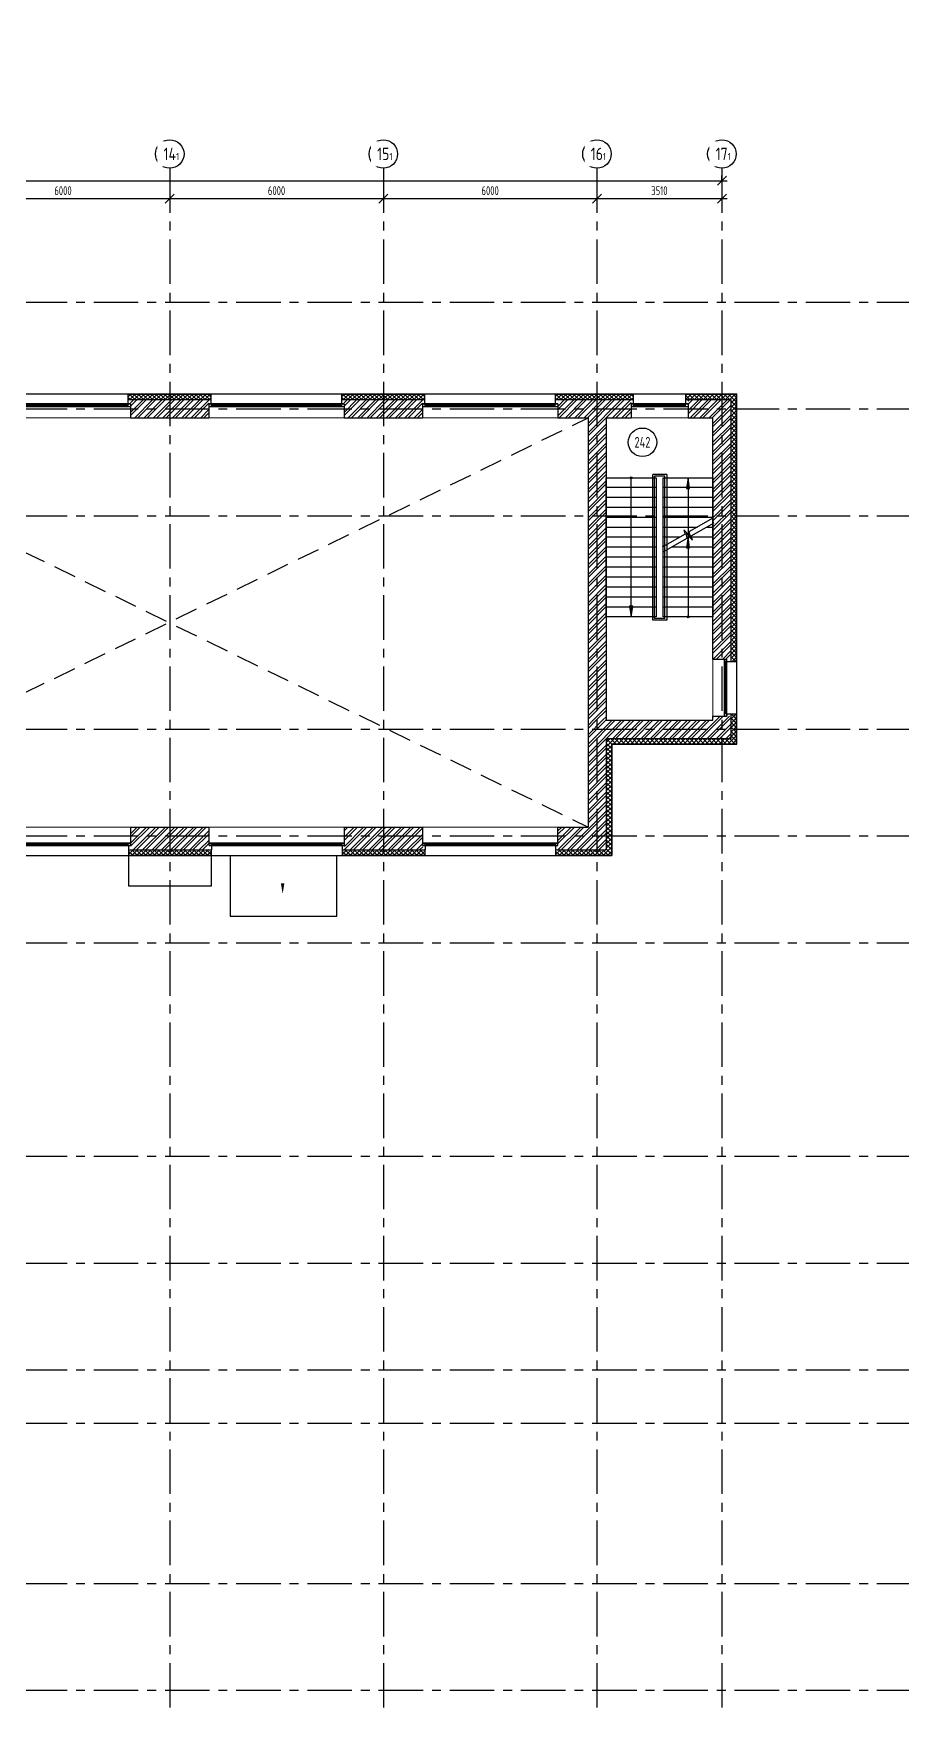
# Model space of a CAD drawing. Header units: millimetres. Extents: x -9318 to 9016603, y 0 to 838141.
# Drawn here: x 101573 to 125958, y 307548 to 354557 of the extents above; entities that cross this region are included whole.
import ezdxf
from ezdxf import colors
from ezdxf.entities.mleader import LeaderData, LeaderLine
from ezdxf.enums import TextEntityAlignment as Align
from ezdxf.math import Vec2, Vec3

# ---------------------------------------------------------------- set-up
doc = ezdxf.new("R2010")
doc.units = ezdxf.units.MM
doc.linetypes.add('CENTER', pattern=[2, 1.25, -0.25, 0.25, -0.25])
doc.linetypes.add('DASHED', pattern=[19.05, 12.7, -6.35])
doc.layers.get('Defpoints').update_dxf_attribs({"color": 8})
for name, color, linetype, lineweight in [('АР_Навесной фасад', 5, 'Continuous', 5), ('АР_Номер помещения', 1, 'Continuous', 25), ('АР_Сущ Несущая стена', 202, 'Continuous', 30)]:
    doc.layers.add(name, color=color, linetype=linetype, lineweight=lineweight)
doc.layers.add('АР_новое окно', color=160, linetype='Continuous')
doc.styles.add('ISOCPEUR', font='isocpeur.ttf', dxfattribs={"width": 0.7})
doc.styles.add('ГОСТ 2.304', font='isocpeur.ttf', dxfattribs={"width": 0.7})
doc.dimstyles.new('СПДС', dxfattribs={"dimscale": 100, "dimtxt": 2.5, "dimasz": 2.5, "dimexe": 1.5, "dimexo": 0, "dimgap": 1, "dimtad": 1, "dimdec": 0, "dimrnd": 1, "dimtxsty": 'ГОСТ 2.304', "dimblk": 'OBLIQUE', "dimcen": 2.5, "dimdle": 1.5, "dimadec": 0, "dimazin": 2, "dimtfac": 0.75, "dimtdec": 0, "dimtmove": 1, "dimatfit": 3, "dimfxl": 1, "dimtolj": 1, "dimarcsym": 1})
pattern_1 = [(45, (-887977.62, 380834.13), (-132.58252, 132.58252), []), (45, (-887889.23, 380834.13), (-132.58252, 132.58252), [])]

# ---------------------------------------------------------------- blocks, each defined once
blk = doc.blocks.new('*U936')
h = blk.add_hatch(color=8)
h.dxf.hatch_style = 1
edge = h.paths.add_edge_path()
edge.add_arc((0, 0), 27.6, 359.64, 719.64)
h = blk.add_hatch(color=8)
h.dxf.hatch_style = 1
h.paths.add_polyline_path([(1940, -44), (1940, 44), (2240, 0)])
at = {"color": 8}
blk.add_line((2240, 0), (0, 0), dxfattribs=at)
blk.add_lwpolyline([(1940, 44), (1940, -44), (2240, 0), (1940, 44)], dxfattribs=at)
blk.add_circle((0, 0), 27.6, dxfattribs=at)
blk = doc.blocks.new('*U937')
h = blk.add_hatch(color=8)
h.dxf.hatch_style = 1
edge = h.paths.add_edge_path()
edge.add_arc((0, 0), 27.6, 359.64, 719.64)
h = blk.add_hatch(color=8)
h.dxf.hatch_style = 1
h.paths.add_polyline_path([(3600, -44), (3600, 44), (3900, 0)])
at = {"color": 8}
blk.add_line((3900, 0), (0, 0), dxfattribs=at)
blk.add_lwpolyline([(3600, 44), (3600, -44), (3900, 0), (3600, 44)], dxfattribs=at)
blk.add_circle((0, 0), 27.6, dxfattribs=at)
blk = doc.blocks.new('*U17')
at = {"layer": 'АР_новое окно', "color": 8, "lineweight": 20}
for p, q in [((0, 3800), (-70, 3800)), ((0, 0), (-70, 0))]:
    blk.add_line(p, q, dxfattribs=at)
at = {"layer": 'АР_новое окно', "color": 8}
for p, q in [((-70, 3800), (-70, 0)), ((-70, 0), (-70, 3800)), ((0, 3800), (0, 0)), ((0, 3730), (-70, 3730)), ((-35, 3730), (-35, 70)), ((0, 70), (-70, 70))]:
    blk.add_line(p, q, dxfattribs=at)
blk = doc.blocks.new('*U800')
at = {"layer": 'АР_новое окно', "color": 8, "lineweight": 20}
for p, q in [((0, 1600), (-70, 1600)), ((0, 0), (-70, 0))]:
    blk.add_line(p, q, dxfattribs=at)
at = {"layer": 'АР_новое окно', "color": 8}
for p, q in [((-70, 1600), (-70, 0)), ((-70, 0), (-70, 1600)), ((0, 1530), (-70, 1530)), ((-35, 1530), (-35, 70)), ((0, 1600), (0, 0)), ((0, 70), (-70, 70))]:
    blk.add_line(p, q, dxfattribs=at)
blk = doc.blocks.new('блок новое окно')
at = {"layer": 'АР_Навесной фасад', "color": 8, "ltscale": 100}
for points in [[(65, -640), (65, -800)], [(3735, -640), (3735, -800)]]:
    blk.add_lwpolyline(points, dxfattribs=at)
at = {"layer": 'АР_новое окно', "color": 8, "ltscale": 100}
blk.add_lwpolyline([(65, -800), (3735, -800)], dxfattribs=at)
at = {"layer": 'АР_Сущ Несущая стена', "color": 8, "lineweight": 15, "ltscale": 100}
for p, q in [((3800, 0), (0, 0)), ((3735, -521), (0, -521))]:
    blk.add_line(p, q, dxfattribs=at)
at = {"layer": 'АР_Сущ Несущая стена', "color": 8, "ltscale": 100}
for p, q in [((0, -521), (0, 0)), ((3800, -521), (3800, 0)), ((65, -521), (0, -521)), ((65, -521), (65, -640)), ((3800, -521), (3735, -521)), ((3735, -521), (3735, -640))]:
    blk.add_line(p, q, dxfattribs=at)
at = {"color": 8, "ltscale": 100, "xscale": -1, "rotation": 90}
blk.add_blockref('*U17', (3800, -521), dxfattribs=at)
blk = doc.blocks.new('_Oblique')
at = {"color": 8, "linetype": 'ByBlock', "lineweight": -2}
blk.add_line((-0.5, -0.5), (0.5, 0.5), dxfattribs=at)
blk = doc.blocks.new('*D1327')
at = {"color": 8, "lineweight": -2, "ltscale": 100, "transparency": 16777216}
for p, q in [((99402, 350451), (99402, 349765)), ((105402, 350488), (105402, 349765)), ((99252, 349915), (105552, 349915))]:
    blk.add_line(p, q, dxfattribs=at)
at = {"layer": 'Defpoints', "color": 0, "ltscale": 100, "transparency": 16777216}
for p in [(99402, 350451), (105402, 350488), (105402, 349915)]:
    blk.add_point(p, dxfattribs=at)
at = {"color": 8, "lineweight": -2, "ltscale": 100, "transparency": 16777216, "xscale": 250, "yscale": 250, "zscale": 250, "rotation": 180}
blk.add_blockref('_Oblique', (99402, 349915), dxfattribs=at)
at = {"color": 8, "lineweight": -2, "ltscale": 100, "transparency": 16777216, "xscale": 250, "yscale": 250, "zscale": 250}
blk.add_blockref('_Oblique', (105402, 349915), dxfattribs=at)
at = {"color": 8, "ltscale": 100, "transparency": 16777216, "insert": (102402, 350140), "char_height": 250, "attachment_point": 5, "style": 'ГОСТ 2.304'}
blk.add_mtext('\\A1;6000', dxfattribs=at)
blk = doc.blocks.new('*D1328')
at = {"color": 8, "lineweight": -2, "ltscale": 100, "transparency": 16777216}
for p, q in [((105402, 350488), (105402, 349765)), ((111402, 350417), (111402, 349765)), ((105252, 349915), (111552, 349915))]:
    blk.add_line(p, q, dxfattribs=at)
at = {"layer": 'Defpoints', "color": 0, "ltscale": 100, "transparency": 16777216}
for p in [(105402, 350488), (111402, 350417), (111402, 349915)]:
    blk.add_point(p, dxfattribs=at)
at = {"color": 8, "lineweight": -2, "ltscale": 100, "transparency": 16777216, "xscale": 250, "yscale": 250, "zscale": 250, "rotation": 180}
blk.add_blockref('_Oblique', (105402, 349915), dxfattribs=at)
at = {"color": 8, "lineweight": -2, "ltscale": 100, "transparency": 16777216, "xscale": 250, "yscale": 250, "zscale": 250}
blk.add_blockref('_Oblique', (111402, 349915), dxfattribs=at)
at = {"color": 8, "ltscale": 100, "transparency": 16777216, "insert": (108402, 350140), "char_height": 250, "attachment_point": 5, "style": 'ГОСТ 2.304'}
blk.add_mtext('\\A1;6000', dxfattribs=at)
blk = doc.blocks.new('*D1329')
at = {"color": 8, "lineweight": -2, "ltscale": 100, "transparency": 16777216}
for p, q in [((111402, 350417), (111402, 349765)), ((117402, 350416), (117402, 349765)), ((111252, 349915), (117552, 349915))]:
    blk.add_line(p, q, dxfattribs=at)
at = {"layer": 'Defpoints', "color": 0, "ltscale": 100, "transparency": 16777216}
for p in [(111402, 350417), (117402, 350416), (117402, 349915)]:
    blk.add_point(p, dxfattribs=at)
at = {"color": 8, "lineweight": -2, "ltscale": 100, "transparency": 16777216, "xscale": 250, "yscale": 250, "zscale": 250, "rotation": 180}
blk.add_blockref('_Oblique', (111402, 349915), dxfattribs=at)
at = {"color": 8, "lineweight": -2, "ltscale": 100, "transparency": 16777216, "xscale": 250, "yscale": 250, "zscale": 250}
blk.add_blockref('_Oblique', (117402, 349915), dxfattribs=at)
at = {"color": 8, "ltscale": 100, "transparency": 16777216, "insert": (114402, 350140), "char_height": 250, "attachment_point": 5, "style": 'ГОСТ 2.304'}
blk.add_mtext('\\A1;6000', dxfattribs=at)
blk = doc.blocks.new('*D1330')
at = {"color": 8, "lineweight": -2, "ltscale": 100, "transparency": 16777216}
for p, q in [((117402, 350416), (117402, 349765)), ((120912, 350453), (120912, 349765)), ((117252, 349915), (121062, 349915))]:
    blk.add_line(p, q, dxfattribs=at)
at = {"layer": 'Defpoints', "color": 0, "ltscale": 100, "transparency": 16777216}
for p in [(117402, 350416), (120912, 350453), (120912, 349915)]:
    blk.add_point(p, dxfattribs=at)
at = {"color": 8, "lineweight": -2, "ltscale": 100, "transparency": 16777216, "xscale": 250, "yscale": 250, "zscale": 250, "rotation": 180}
blk.add_blockref('_Oblique', (117402, 349915), dxfattribs=at)
at = {"color": 8, "lineweight": -2, "ltscale": 100, "transparency": 16777216, "xscale": 250, "yscale": 250, "zscale": 250}
blk.add_blockref('_Oblique', (120912, 349915), dxfattribs=at)
at = {"color": 8, "ltscale": 100, "transparency": 16777216, "insert": (119157, 350140), "char_height": 250, "attachment_point": 5, "style": 'ГОСТ 2.304'}
blk.add_mtext('\\A1;3510', dxfattribs=at)
blk = doc.blocks.new('*D1332')
at = {"color": 8, "lineweight": -2, "ltscale": 100, "transparency": 16777216}
for p, q in [((57252, 350420), (121062, 350420)), ((57402, 350420), (57402, 350570)), ((120912, 350420), (120912, 350570))]:
    blk.add_line(p, q, dxfattribs=at)
at = {"layer": 'Defpoints', "color": 0, "ltscale": 100, "transparency": 16777216}
for p in [(57402, 350420), (120912, 350420), (120912, 350420)]:
    blk.add_point(p, dxfattribs=at)
at = {"color": 8, "lineweight": -2, "ltscale": 100, "transparency": 16777216, "xscale": 250, "yscale": 250, "zscale": 250, "rotation": 180}
blk.add_blockref('_Oblique', (57402, 350420), dxfattribs=at)
at = {"color": 8, "lineweight": -2, "ltscale": 100, "transparency": 16777216, "xscale": 250, "yscale": 250, "zscale": 250}
blk.add_blockref('_Oblique', (120912, 350420), dxfattribs=at)
at = {"color": 8, "ltscale": 100, "transparency": 16777216, "insert": (89157, 350645), "char_height": 250, "attachment_point": 5, "style": 'ГОСТ 2.304'}
blk.add_mtext('\\A1;63510', dxfattribs=at)
blk = doc.blocks.new('*U1093')
at = {"layer": 'АР_новое окно', "color": 8, "lineweight": 20}
for p, q in [((0, 1600), (-70, 1600)), ((0, 0), (-70, 0))]:
    blk.add_line(p, q, dxfattribs=at)
at = {"layer": 'АР_новое окно', "color": 8}
for p, q in [((-70, 1600), (-70, 0)), ((-70, 0), (-70, 1600)), ((0, 1530), (-70, 1530)), ((-35, 1530), (-35, 70)), ((0, 1600), (0, 0)), ((0, 70), (-70, 70))]:
    blk.add_line(p, q, dxfattribs=at)
blk = doc.blocks.new('*U1013')
at = {"layer": 'АР_Номер помещения', "color": 8}
blk.add_circle((-17026, 7845), 400, dxfattribs=at)
at = {"color": 8, "style": 'ISOCPEUR', "width": 0.7, "flags": 1}
blk.add_attdef('КАТЕГОРИЯ', (-499, -2092), '', height=250, dxfattribs=at)
at = {"layer": 'АР_Номер помещения', "color": 8, "style": 'ISOCPEUR', "width": 0.7}
blk.add_attdef('НОМЕР_ПОМЕЩЕНИЯ', text='', height=300, dxfattribs=at).set_placement((-17026, 7845), align=Align.MIDDLE_CENTER)
blk = doc.blocks.new('_DotSmall')
at = {"color": 8, "linetype": 'ByBlock', "const_width": 0.5}
blk.add_lwpolyline([(-0.0625, 0, 1), (0.0625, 0, 1)], format="xyb", close=True, dxfattribs=at)

msp = doc.modelspace()

# ---------------------------------------------------------------- hatches: boundary and pattern name
at = {"ltscale": 100}
h = msp.add_hatch(dxfattribs=at)
h.set_pattern_fill('ANSI37', color=256, scale=700)
h.set_pattern_definition([(45, (-871802.94, 380160.1), (-61.871843, 61.871843), []), (135, (-871802.94, 380160.1), (-61.871843, -61.871843), [])])
h.paths.add_polyline_path([(106567.03, 344267.96), (104237.03, 344267.96), (104237.03, 344417.96), (106567.03, 344417.96)])
h = msp.add_hatch(dxfattribs=at)
h.set_pattern_fill('ANSI32', color=256, scale=500)
h.set_pattern_definition([(45, (-893977.62, 380834.13), (-132.58252, 132.58252), []), (45, (-893889.23, 380834.13), (-132.58252, 132.58252), [])])
h.paths.add_polyline_path([(106502.03, 344267.96), (104302.03, 344267.96), (104302.03, 343757.96), (106502.03, 343757.96)])
h = msp.add_hatch(dxfattribs=at)
h.set_pattern_fill('ANSI37', color=256, scale=700)
h.set_pattern_definition([(45, (-865802.94, 380160.1), (-61.871843, 61.871843), []), (135, (-865802.94, 380160.1), (-61.871843, -61.871843), [])])
h.paths.add_polyline_path([(112567.03, 344267.96), (110237.03, 344267.96), (110237.03, 344417.96), (112567.03, 344417.96)])
h = msp.add_hatch(dxfattribs=at)
h.set_pattern_fill('ANSI32', color=256, scale=500)
h.set_pattern_definition(pattern_1)
h.paths.add_polyline_path([(112502.03, 344267.96), (110302.03, 344267.96), (110302.03, 343757.96), (112502.03, 343757.96)])
h = msp.add_hatch(dxfattribs=at)
h.set_pattern_fill('ANSI37', color=256, scale=700)
h.set_pattern_definition([(45, (-859942.94, 380160.1), (-61.871843, 61.871843), []), (135, (-859942.94, 380160.1), (-61.871843, -61.871843), [])])
h.paths.add_polyline_path([(118427.03, 344267.96), (116237.03, 344267.96), (116237.03, 344417.96), (118427.03, 344417.96)])
h = msp.add_hatch(dxfattribs=at)
h.set_pattern_fill('ANSI32', color=256, scale=500)
h.set_pattern_definition(pattern_1)
h.paths.add_polyline_path([(118362.03, 344267.96), (116302.03, 344267.96), (116302.03, 343757.96), (117152.03, 343757.96), (117152.03, 335257.96), (117662.03, 335257.96), (117662.03, 343757.45), (118362.03, 343757.96)])
h = msp.add_hatch(dxfattribs=at)
h.set_pattern_fill('ANSI37', color=256, scale=700, angle=90)
h.set_pattern_definition([(135, (72499.89, -639127.015), (-61.871843, -61.871843), []), (225, (72499.89, -639127.015), (61.871843, -61.871843), [])])
h.paths.add_polyline_path([(121172.03, 344267.96), (121172.03, 336912.96), (121322.03, 336912.96), (121322.03, 344417.96), (119897.03, 344417.96), (119897.03, 344267.96)])
h = msp.add_hatch(dxfattribs=at)
h.set_pattern_fill('ANSI32', color=256, scale=500)
h.set_pattern_definition([(45, (-884467.62, 380834.13), (-132.58252, 132.58252), []), (45, (-884379.23, 380834.13), (-132.58252, 132.58252), [])])
h.paths.add_polyline_path([(121172.03, 344267.96), (119962.03, 344267.96), (119962.03, 343757.96), (120662.03, 343757.96), (120662.03, 336977.96), (121172.03, 336977.96), (121172.03, 343757.45)])
h = msp.add_hatch(color=256)
h.dxf.hatch_style = 1
h.paths.add_polyline_path([(120006.3, 341768.63), (119917.77, 341768.63), (119962.03, 342068.63)])
h = msp.add_hatch(dxfattribs=at)
h.set_pattern_fill('ANSI37', color=256, scale=700)
h.set_pattern_definition([(45, (-859797.94, 380290.1), (-61.871843, 61.871843), []), (135, (-859797.94, 380290.1), (-61.871843, -61.871843), [])])
h.paths.add_polyline_path([(117662.03, 331617.96), (116242.03, 331617.96), (116242.03, 331467.96), (117812.03, 331467.96), (117812.03, 334597.96), (121322.03, 334597.96), (121322.03, 335442.96), (121172.03, 335442.96), (121172.03, 334747.96), (117662.03, 334747.96)])
h = msp.add_hatch(dxfattribs=at)
h.set_pattern_fill('ANSI32', color=256, scale=500)
h.set_pattern_definition(pattern_1)
h.paths.add_polyline_path([(117662.03, 334747.96), (121172.03, 334747.96), (121172.03, 335377.96), (120662.03, 335377.96), (120662.03, 335257.96), (117662.03, 335257.96), (117152.03, 335257.96), (117152.03, 332257.96), (116307.03, 332257.96), (116307.03, 331617.96), (117662.03, 331617.96)])
h = msp.add_hatch(dxfattribs=at)
h.set_pattern_fill('ANSI32', color=256, scale=500)
h.set_pattern_definition(pattern_1)
h.paths.add_polyline_path([(106507.03, 332257.96), (104307.03, 332257.96), (104307.03, 331617.96), (106507.03, 331617.96)])
h = msp.add_hatch(dxfattribs=at)
h.set_pattern_fill('ANSI32', color=256, scale=500)
h.set_pattern_definition(pattern_1)
h.paths.add_polyline_path([(112507.03, 332257.96), (110307.03, 332257.96), (110307.03, 331617.96), (112507.03, 331617.96)])
h = msp.add_hatch(dxfattribs=at)
h.set_pattern_fill('ANSI37', color=256, scale=700)
h.set_pattern_definition([(45, (-871797.94, 380290.1), (-61.871843, 61.871843), []), (135, (-871797.94, 380290.1), (-61.871843, -61.871843), [])])
h.paths.add_polyline_path([(106572.03, 331617.96), (104242.03, 331617.96), (104242.03, 331467.96), (106572.03, 331467.96)])
h = msp.add_hatch(dxfattribs=at)
h.set_pattern_fill('ANSI37', color=256, scale=700)
h.set_pattern_definition([(45, (-865797.94, 380290.1), (-61.871843, 61.871843), []), (135, (-865797.94, 380290.1), (-61.871843, -61.871843), [])])
h.paths.add_polyline_path([(112572.03, 331617.96), (110242.03, 331617.96), (110242.03, 331467.96), (112572.03, 331467.96)])

# ---------------------------------------------------------------- linework, layer by layer
at = {"linetype": 'CENTER', "ltscale": 1000}
for p, q in [((105402.03, 350770.43), (105402.03, 295038.08)), ((111402.03, 350770.43), (111402.03, 295038.08)), ((117402.03, 350770.43), (117402.03, 295038.08)), ((120912.03, 350770.43), (120912.03, 295038.08)), ((51268.34, 347007.96), (134446.74, 347007.96)), ((51268.34, 344007.96), (134446.74, 344007.96)), ((51268.34, 341007.96), (134446.74, 341007.96)), ((51268.34, 335007.96), (134446.74, 335007.96)), ((51268.34, 332007.96), (134446.74, 332007.96)), ((51268.34, 329007.96), (134446.74, 329007.96)), ((51268.34, 323007.96), (134446.74, 323007.96)), ((51268.34, 320007.96), (134446.74, 320007.96)), ((51268.34, 317007.96), (134446.74, 317007.96)), ((51268.34, 315507.96), (134446.74, 315507.96)), ((51268.34, 311007.96), (134446.74, 311007.96)), ((51268.34, 308007.96), (134446.74, 308007.96))]:
    msp.add_line(p, q, dxfattribs=at)
at = {"ltscale": 100}
for p, q in [((95679.38, 344427.96), (121332.03, 344427.96)), ((104237.03, 344417.96), (106567.03, 344417.96)), ((104237.03, 344267.96), (106567.03, 344267.96)), ((104237.03, 344149.04), (104237.03, 344267.96)), ((104237.03, 344149.04), (104302.03, 344149.04)), ((104302.03, 344149.04), (104302.03, 343757.96)), ((106502.03, 344149.04), (106502.03, 343757.96)), ((106502.03, 344149.04), (106567.03, 344149.04)), ((106567.03, 344149.04), (106567.03, 344267.96)), ((110237.03, 344417.96), (112567.03, 344417.96)), ((110237.03, 344267.96), (112567.03, 344267.96)), ((110237.03, 344149.04), (110237.03, 344267.96)), ((110237.03, 344149.04), (110302.03, 344149.04)), ((110302.03, 344149.04), (110302.03, 343757.96)), ((112502.03, 344149.04), (112502.03, 343757.96)), ((112502.03, 344149.04), (112567.03, 344149.04)), ((112567.03, 344149.04), (112567.03, 344267.96)), ((116237.03, 344417.96), (118427.03, 344417.96)), ((116237.03, 344267.96), (118427.03, 344267.96)), ((116237.03, 344149.04), (116237.03, 344267.96)), ((116237.03, 344149.04), (116302.03, 344149.04)), ((116302.03, 344149.04), (116302.03, 343757.96)), ((118362.03, 344149.04), (118362.03, 343757.96)), ((118427.03, 344149.04), (118362.03, 344149.04)), ((118427.03, 344149.04), (118427.03, 344267.96)), ((119897.03, 344417.96), (121322.03, 344417.96)), ((119897.03, 344267.96), (121172.03, 344267.96)), ((119897.03, 344149.04), (119897.03, 344267.96)), ((119962.03, 344149.04), (119897.03, 344149.04)), ((119962.03, 344149.04), (119962.03, 343757.96)), ((121172.03, 336912.96), (121172.03, 344267.96)), ((121322.03, 336912.96), (121322.03, 344417.96)), ((121332.03, 334587.96), (121332.03, 344427.96)), ((104302.03, 343757.96), (106502.03, 343757.96)), ((110302.03, 343757.96), (112502.03, 343757.96)), ((116302.03, 343757.96), (117152.03, 343757.96)), ((117152.03, 343757.96), (117152.03, 332257.96)), ((117662.03, 343757.96), (118362.03, 343757.96)), ((117662.03, 343757.96), (117662.03, 335257.96)), ((119962.03, 343757.96), (120662.03, 343757.96)), ((120662.03, 336977.96), (120662.03, 343757.96)), ((117662.03, 341808.63), (119062.03, 341808.63)), ((119262.03, 341808.63), (120662.03, 341808.63)), ((117662.03, 341528.63), (119062.03, 341528.63)), ((119262.03, 341528.63), (120662.03, 341528.63)), ((117662.03, 341248.63), (119062.03, 341248.63)), ((117662.03, 340968.63), (119062.03, 340968.63)), ((119262.03, 341248.63), (120662.03, 341248.63)), ((119262.03, 340968.63), (120662.03, 340968.63)), ((117662.03, 340688.63), (119062.03, 340688.63)), ((117662.03, 340408.63), (119062.03, 340408.63)), ((119262.03, 340688.63), (120227.08, 340688.63)), ((119262.03, 340408.63), (119732.36, 340408.63)), ((119930.55, 340408.63), (120662.03, 340408.63)), ((120486.73, 340688.63), (120662.03, 340688.63)), ((117662.03, 340128.63), (119062.03, 340128.63)), ((119497.3, 340128.63), (120662.03, 340128.63)), ((117662.03, 339848.63), (119062.03, 339848.63)), ((117662.03, 339568.63), (119062.03, 339568.63)), ((119262.03, 339848.63), (120662.03, 339848.63)), ((119262.03, 339568.63), (120662.03, 339568.63)), ((117662.03, 339288.63), (119062.03, 339288.63)), ((117662.03, 339008.63), (119062.03, 339008.63)), ((119262.03, 339288.63), (120662.03, 339288.63)), ((119262.03, 339008.63), (120662.03, 339008.63)), ((117662.03, 338728.63), (119062.03, 338728.63)), ((119262.03, 338728.63), (120662.03, 338728.63)), ((117662.03, 338448.63), (119062.03, 338448.63)), ((119262.03, 338448.63), (120662.03, 338448.63)), ((120662.03, 336977.96), (121053.12, 336977.96)), ((121053.12, 336912.96), (121172.03, 336912.96)), ((117662.03, 335257.96), (120662.03, 335257.96)), ((120662.03, 335257.96), (120662.03, 335377.96)), ((120662.03, 335377.96), (121053.12, 335377.96)), ((121053.12, 335442.96), (121172.03, 335442.96)), ((121172.03, 334747.96), (121172.03, 335442.96)), ((121322.03, 334597.96), (121322.03, 335442.96)), ((117662.03, 334747.96), (121172.03, 334747.96)), ((117662.03, 334747.96), (117662.03, 331617.96)), ((117812.03, 334597.96), (121322.03, 334597.96)), ((117812.03, 334597.96), (117812.03, 331467.96)), ((117822.03, 334587.96), (121332.03, 334587.96)), ((117822.03, 334587.96), (117822.03, 331457.96)), ((104307.03, 332257.96), (106507.03, 332257.96)), ((110307.03, 332257.96), (112507.03, 332257.96)), ((116307.03, 332257.96), (117152.03, 332257.96)), ((104242.03, 331617.96), (106572.03, 331617.96)), ((104242.03, 331467.96), (106572.03, 331467.96)), ((104242.03, 331457.96), (106572.03, 331457.96)), ((110242.03, 331617.96), (112572.03, 331617.96)), ((110242.03, 331467.96), (112572.03, 331467.96)), ((110242.03, 331457.96), (112572.03, 331457.96)), ((116242.03, 331617.96), (117662.03, 331617.96)), ((116242.03, 331467.96), (117812.03, 331467.96)), ((116242.03, 331457.96), (117822.03, 331457.96))]:
    msp.add_line(p, q, dxfattribs=at)
at = {"lineweight": 15, "ltscale": 100}
for p, q in [((100567.03, 344149.04), (104302.03, 344149.04)), ((106567.03, 344149.04), (110302.03, 344149.04)), ((112567.03, 344149.04), (116237.03, 344149.04)), ((100502.03, 343757.96), (104302.03, 343757.96)), ((106502.03, 343757.96), (110302.03, 343757.96)), ((112502.03, 343757.96), (116302.03, 343757.96)), ((118362.03, 343757.96), (119962.03, 343757.96)), ((120662.03, 335377.96), (120662.03, 336977.96)), ((121053.12, 335377.96), (121053.12, 336912.96))]:
    msp.add_line(p, q, dxfattribs=at)
at = {"linetype": 'DASHED', "ltscale": 50}
for p, q in [((93602.03, 332257.96), (117152.03, 343757.96)), ((93602.03, 343757.96), (117152.03, 332257.96))]:
    msp.add_line(p, q, dxfattribs=at)
msp.add_line((119962.03, 342068.63), (119962.03, 340487.22))
at = {"ltscale": 100}
for points in [[(104237.03, 344267.96), (104237.03, 344427.96)], [(106567.03, 344267.96), (106567.03, 344427.96)], [(110237.03, 344267.96), (110237.03, 344427.96)], [(112567.03, 344267.96), (112567.03, 344427.96)], [(116237.03, 344267.96), (116237.03, 344427.96)], [(118427.03, 344267.96), (118427.03, 344427.96)], [(119897.03, 344267.96), (119897.03, 344427.96)], [(119362.03, 338068.33), (118970.24, 338068.33), (118970.24, 342168.94)], [(119362.03, 342168.94), (118970.24, 342168.94)], [(119020.24, 338173.05), (119020.24, 342118.94)], [(119312.03, 342118.94), (119020.24, 342118.94), (119020.24, 342064.22)], [(119312.03, 338118.33), (119312.03, 342118.94)], [(119362.03, 342168.94), (119362.03, 338068.33)], [(119312.03, 338118.33), (119020.24, 338118.33), (119020.24, 338173.05)], [(121053.12, 336912.96), (121053.12, 336977.96)], [(121172.03, 336912.96), (121332.03, 336912.96)], [(121053.12, 335442.96), (121053.12, 335377.96)], [(121172.03, 335442.96), (121332.03, 335442.96)]]:
    msp.add_lwpolyline(points, dxfattribs=at)
for points in [[(117662.03, 342068.63), (119062.03, 342068.63), (119062.03, 338168.63), (117662.03, 338168.63)], [(119262.03, 342068.63), (120662.03, 342068.63), (120662.03, 338168.63), (119262.03, 338168.63)]]:
    msp.add_lwpolyline(points, close=True, dxfattribs=at)
msp.add_lwpolyline([(119917.77, 341768.63), (120006.3, 341768.63), (119962.03, 342068.63), (119917.77, 341768.63)])
at = {"ltscale": 25}
for points in [[(120662.03, 340934.81), (119984.66, 340551.43)], [(119875.88, 340489.86), (119232.45, 340125.69)], [(119262.03, 339995.48), (119938.87, 340378.56)], [(120019.03, 340427.25), (119841.5, 340614.04)], [(119841.5, 340614.04), (119875.88, 340489.86)], [(119938.87, 340378.56), (119904.5, 340502.73)], [(119904.5, 340502.73), (120082.03, 340315.95)], [(119984.66, 340551.43), (120019.03, 340427.25)], [(120047.66, 340440.13), (120691.08, 340804.3)], [(120082.03, 340315.95), (120047.66, 340440.13)]]:
    msp.add_lwpolyline(points, dxfattribs=at)
at = {"ltscale": 0.25}
for points in [[(104242.03, 331617.96), (104242.03, 330609.56), (106572.03, 330609.56), (106572.03, 331617.96)], [(107102.79, 331457.96), (107102.79, 329757.96), (110092.79, 329757.96), (110092.79, 331457.96)]]:
    msp.add_lwpolyline(points, dxfattribs=at)
at = {"linetype": 'Continuous'}
msp.add_lwpolyline([(108572.28, 331011.32, 0, 0, 0), (108572.28, 330382.32, 0, 100, 0), (108572.28, 330682.32, 100, 100, 0)], format="xyseb", dxfattribs=at)
at = {"ltscale": 0.5}
for centre in [(105402.03, 351170.43), (111402.03, 351170.43), (117402.03, 351170.43), (120912.03, 351170.43)]:
    msp.add_circle(centre, 400, dxfattribs=at)

# ---------------------------------------------------------------- block references
at = {"xscale": -1}
for name, p, rotation in [('*U17', (104302.03, 344079.04), 90), ('*U17', (110302.03, 344079.04), 90), ('*U17', (116302.03, 344079.04), 90), ('*U1093', (119962.03, 344079.04), 90), ('*U800', (121053.12, 336977.96), 180)]:
    msp.add_blockref(name, p, dxfattribs=dict(at, rotation=rotation))
ref = msp.add_blockref('*U1013', (135706.67, 335225.14))
ref.add_attrib('НОМЕР_ПОМЕЩЕНИЯ', '242', dxfattribs={"layer": 'АР_Номер помещения', "color": 8, "height": 300, "style": 'ISOCPEUR', "width": 0.7}).set_placement((118680.89, 343070), align=Align.MIDDLE_CENTER)
at = {"ltscale": 75}
for name, p, rotation in [('*U937', (118362.03, 342068.63), 269.9999999999999), ('*U936', (119962.03, 338168.63), 89.99999999999993)]:
    msp.add_blockref(name, p, dxfattribs=dict(at, rotation=rotation))
for p in [(100507.03, 332257.96), (106507.03, 332257.96), (112507.03, 332257.96)]:
    msp.add_blockref('блок новое окно', p)

# ---------------------------------------------------------------- dimensions: what is measured, and where the dimension line sits
at = {"ltscale": 100}
for base, p1, p2, picture, middle in [((105402.03, 349915.06), (99402.03, 350450.72), (105402.03, 350487.72), '*D1327', (102402.03, 350140.06)), ((111402.03, 349915.06), (105402.03, 350487.72), (111402.03, 350417.04), '*D1328', (108402.03, 350140.06)), ((117402.03, 349915.06), (111402.03, 350417.04), (117402.03, 350416.25), '*D1329', (114402.03, 350140.06)), ((120912.03, 349915.06), (117402.03, 350416.25), (120912.03, 350453.25), '*D1330', (119157.03, 350140.06))]:
    dim = msp.add_linear_dim(base=base, p1=p1, p2=p2, dimstyle='СПДС', override={"dimclrd": 8, "dimclre": 8, "dimclrt": 8}, dxfattribs=at)
    dim.commit()
    dim.dimension.update_dxf_attribs({"geometry": picture, "text_midpoint": middle})

# ---------------------------------------------------------------- next in the draw order: texts
at = {"ltscale": 0.5, "insert": (105227.94, 351348.2), "char_height": 350, "width": 123.8671, "attachment_point": 1, "line_spacing_factor": 1.149209, "style": 'ГОСТ 2.304', "bg_fill": 2}
msp.add_mtext('{\\W0.8;14\\H0.57143x;1}', dxfattribs=at)
at = {"char_height": 350, "width": 123.8671, "attachment_point": 1, "line_spacing_factor": 1.149209, "style": 'ГОСТ 2.304', "bg_fill": 2}
for s, insert in [('{\\W0.8;15\\H0.57143x;1}', (111227.94, 351348.2)), ('{\\W0.8;16\\H0.57143x;1}', (117227.94, 351348.2)), ('{\\W0.8;17\\H0.57143x;1}', (120737.94, 351348.2))]:
    msp.add_mtext(s, dxfattribs=dict(at, insert=insert))

# ---------------------------------------------------------------- next in the draw order: dimensions: what is measured, and where the dimension line sits
at = {"ltscale": 100}
dim = msp.add_linear_dim(base=(120912.03, 350420.43), p1=(57402.03, 350420.43), p2=(120912.03, 350420.43), dimstyle='СПДС', override={"dimclrd": 8, "dimclre": 8, "dimclrt": 8}, dxfattribs=at)
dim.commit()
dim.dimension.update_dxf_attribs({"geometry": '*D1332', "text_midpoint": (89157.03, 350645.43)})

# ---------------------------------------------------------------- next in the draw order: leaders
ml = msp.add_multileader_mtext('Standard')
ml.set_content('+13,700', color=8, style='ISOCPEUR')
ml.set_leader_properties(color=8, linetype='Continuous', lineweight=-1)
ml.set_arrow_properties(name='DOTSMALL')
ml.build(insert=Vec2(0, 0))
ml.multileader.update_dxf_attribs({"has_text_frame": 1, "text_left_attachment_type": 4, "text_right_attachment_type": 4, "dogleg_length": 100, "arrow_head_size": 180})
ctx = ml.context
ctx.base_point, ctx.char_height, ctx.arrow_head_size, ctx.landing_gap_size, ctx.plane_origin = Vec3(118053.07, 658154.33), 250, 180, 50, Vec3(117803.7, 657493.51)
ctx.left_attachment, ctx.right_attachment = 4, 4
notes = []
notes.append((ctx, [(0, (0, 0, 0), (0, 0), (1, 0), 1, [])]))
ctx.mtext.insert, ctx.mtext.width, ctx.mtext.line_spacing_style, ctx.mtext.flow_direction = Vec3(118103.07, 658487.66), 852.697, 2, 5
ml = msp.add_multileader_mtext('Standard')
ml.set_content('+15,850', color=8, style='ISOCPEUR')
ml.set_leader_properties(color=8, linetype='Continuous', lineweight=-1)
ml.set_arrow_properties(name='DOTSMALL')
ml.build(insert=Vec2(0, 0))
ml.multileader.update_dxf_attribs({"has_text_frame": 1, "text_left_attachment_type": 4, "text_right_attachment_type": 4, "dogleg_length": 100, "arrow_head_size": 180})
ctx = ml.context
ctx.base_point, ctx.char_height, ctx.arrow_head_size, ctx.landing_gap_size, ctx.plane_origin = Vec3(116043.29, 652621.27), 250, 180, 50, Vec3(116522.41, 649668.82)
ctx.left_attachment, ctx.right_attachment = 4, 4
notes.append((ctx, [(0, (0, 0, 0), (0, 0), (1, 0), 1, [])]))
ctx.mtext.insert, ctx.mtext.width, ctx.mtext.line_spacing_style, ctx.mtext.flow_direction = Vec3(116093.29, 652954.61), 852.697, 2, 5
ml = msp.add_multileader_mtext('Standard')
ml.set_content('+9,800', color=8, style='ISOCPEUR')
ml.set_leader_properties(color=8, linetype='Continuous', lineweight=-1)
ml.set_arrow_properties(name='DOTSMALL')
ml.build(insert=Vec2(0, 0))
ml.multileader.update_dxf_attribs({"has_text_frame": 1, "text_left_attachment_type": 4, "text_right_attachment_type": 4, "dogleg_length": 100, "arrow_head_size": 180})
ctx = ml.context
ctx.base_point, ctx.char_height, ctx.arrow_head_size, ctx.landing_gap_size, ctx.plane_origin = Vec3(118053.07, 538154.33), 250, 180, 50, Vec3(117803.7, 537493.51)
ctx.left_attachment, ctx.right_attachment = 4, 4
notes.append((ctx, [(0, (0, 0, 0), (0, 0), (1, 0), 1, [])]))
ctx.mtext.insert, ctx.mtext.width, ctx.mtext.line_spacing_style, ctx.mtext.flow_direction = Vec3(118103.07, 538487.66), 852.697, 2, 5
ml = msp.add_multileader_mtext('Standard')
ml.set_content('+11,750', color=8, style='ISOCPEUR')
ml.set_leader_properties(color=8, linetype='Continuous', lineweight=-1)
ml.set_arrow_properties(name='DOTSMALL')
ml.build(insert=Vec2(0, 0))
ml.multileader.update_dxf_attribs({"has_text_frame": 1, "text_left_attachment_type": 4, "text_right_attachment_type": 4, "dogleg_length": 100, "arrow_head_size": 180})
ctx = ml.context
ctx.base_point, ctx.char_height, ctx.arrow_head_size, ctx.landing_gap_size, ctx.plane_origin = Vec3(116043.29, 532621.27), 250, 180, 50, Vec3(116522.41, 529668.82)
ctx.left_attachment, ctx.right_attachment = 4, 4
notes.append((ctx, [(0, (0, 0, 0), (0, 0), (1, 0), 1, [])]))
ctx.mtext.insert, ctx.mtext.width, ctx.mtext.line_spacing_style, ctx.mtext.flow_direction = Vec3(116093.29, 532954.61), 852.697, 2, 5
for ctx, leaders in notes:
    for number, flags, end, landing, length, lines in leaders:
        leader = LeaderData()
        leader.index, (leader.has_last_leader_line, leader.has_dogleg_vector, leader.attachment_direction) = number, flags
        leader.last_leader_point, leader.dogleg_vector, leader.dogleg_length = Vec3(end), Vec3(landing), length
        for number, points, colour, breaks in lines:
            line = LeaderLine()
            line.index, line.vertices, line.color, line.breaks = number, Vec3.list(points), colors.encode_raw_color(colour), breaks
            leader.lines.append(line)
        ctx.leaders.append(leader)

doc.saveas('drawing.dxf')
